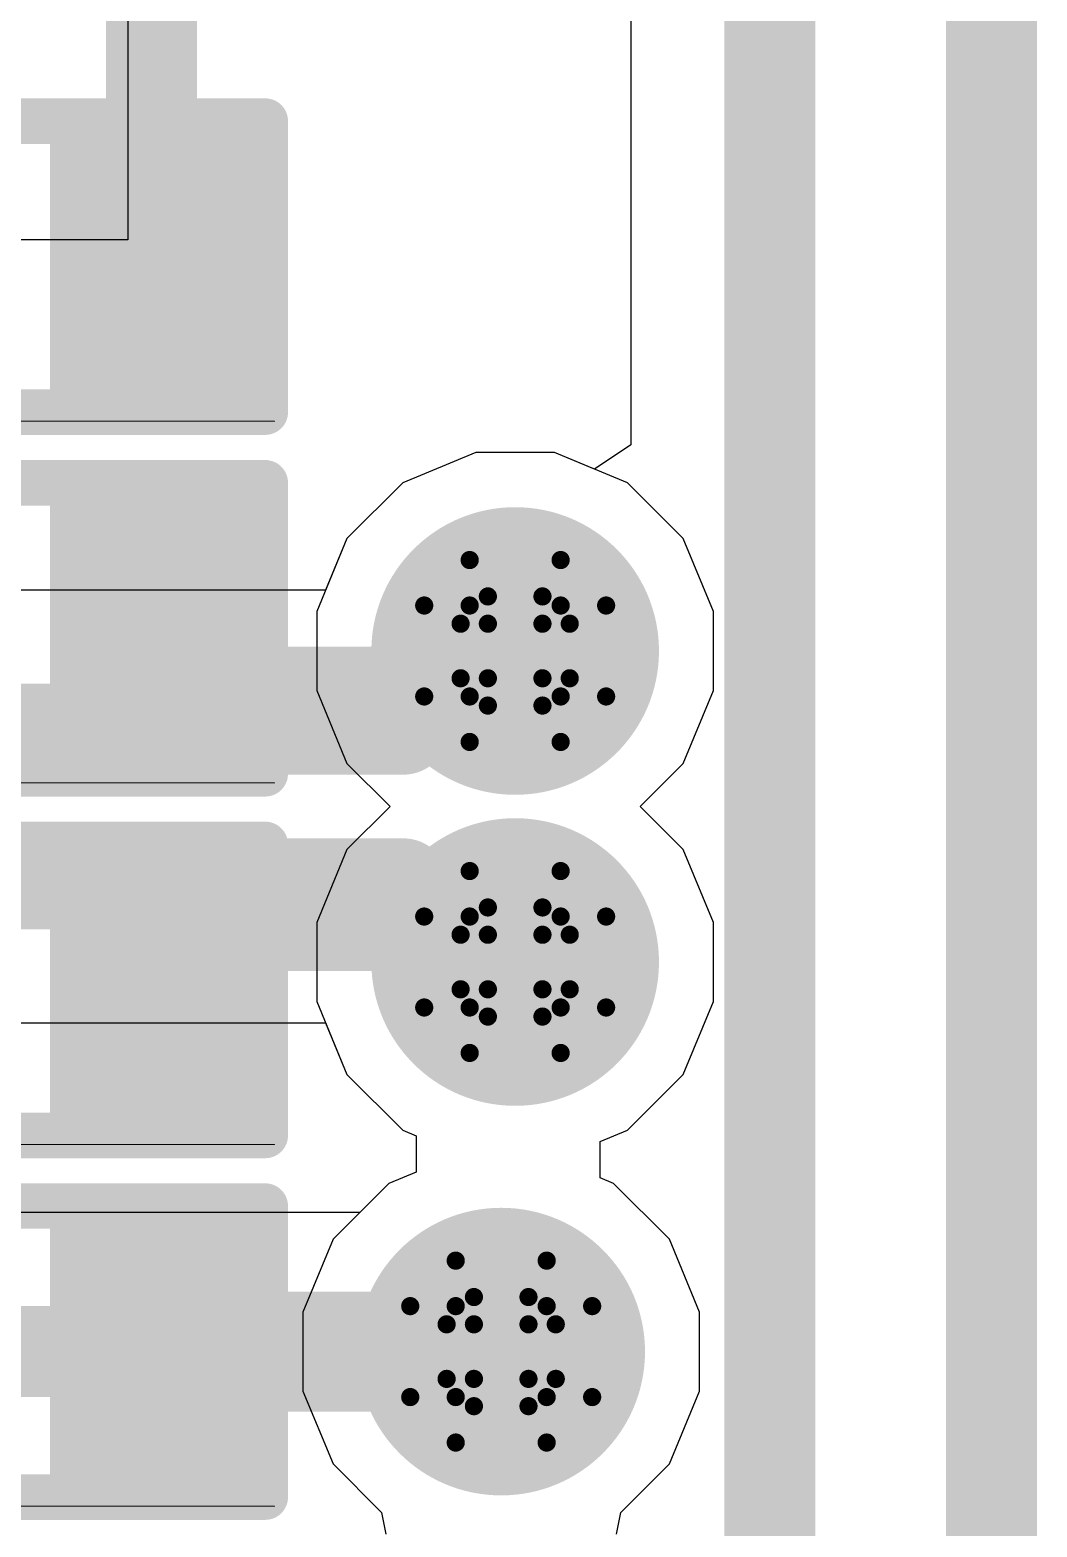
# Model space of a CAD drawing. Header units: inches. Extents: x -4 to 5258, y -4 to 5281.
# Drawn here: x 31.191 to 34.003, y 45.506 to 49.687 of the extents above; entities that cross this region are included whole.
import ezdxf

# ---------------------------------------------------------------- set-up
doc = ezdxf.new("R2010")
doc.units = ezdxf.units.IN
for name, color, linetype in [('Bottom Layer', 5, 'Continuous'), ('Bottom Solder', 6, 'Continuous'), ('Drill Drawing', 1, 'Continuous'), ('Layer 1', 16, 'Continuous'), ('Layer 2', 76, 'Continuous'), ('Top Layer', 1, 'Continuous'), ('Top Overlay', 2, 'Continuous'), ('Top Paste', 8, 'Continuous'), ('Top Solder', 216, 'Continuous'), ('Via Holes', 16, 'Continuous')]:
    doc.layers.add(name, color=color, linetype=linetype)

# ---------------------------------------------------------------- blocks, each defined once
blk = doc.blocks.new('R___0402_127')
at = {"layer": 'Top Layer'}
for points in [[(-0.6985, -0.3175), (-0.6985, 0.3175), (-0.2413, 0.3175), (-0.2413, -0.3175)], [(0.2413, -0.3175), (0.2413, 0.3175), (0.6985, 0.3175), (0.6985, -0.3175)]]:
    blk.add_hatch(color=1, dxfattribs=at).paths.add_polyline_path(points)
at = {"layer": 'Top Paste'}
for points in [[(-0.6985, -0.3175), (-0.6985, 0.3175), (-0.2413, 0.3175), (-0.2413, -0.3175)], [(0.2413, -0.3175), (0.2413, 0.3175), (0.6985, 0.3175), (0.6985, -0.3175)]]:
    blk.add_hatch(color=8, dxfattribs=at).paths.add_polyline_path(points)
at = {"layer": 'Top Solder'}
for points in [[(-0.7535, -0.3725), (-0.7535, 0.3725), (-0.1863, 0.3725), (-0.1863, -0.3725)], [(0.1863, -0.3725), (0.1863, 0.3725), (0.7535, 0.3725), (0.7535, -0.3725)]]:
    blk.add_hatch(color=216, dxfattribs=at).paths.add_polyline_path(points)
at = {"layer": 'Top Overlay'}
for points in [[(-0.7874, -0.4064, 0.127, 0.127, 0), (-0.7874, 0.4064, 0.127, 0.127, 0)], [(-0.7874, 0.4064, 0.127, 0.127, 0), (0.7874, 0.4064, 0.127, 0.127, 0)], [(0.7874, -0.4064, 0.127, 0.127, 0), (0.7874, 0.4064, 0.127, 0.127, 0)], [(-0.7874, -0.4064, 0.127, 0.127, 0), (0.7874, -0.4064, 0.127, 0.127, 0)], [(-0.8128, -0.4318, 0.00323, 0.00323, 0), (0.8128, -0.4318, 0.00323, 0.00323, 0)]]:
    blk.add_lwpolyline(points, format="xyseb", dxfattribs=at)
for points in [[(-0.8191, 0.4064, 0.0635, 0.0635, 1), (-0.7556, 0.4064, 0.0635, 0.0635, 1)], [(-0.8191, 0.4064, 0.0635, 0.0635, 1), (-0.7556, 0.4064, 0.0635, 0.0635, 1)], [(0.7556, 0.4064, 0.0635, 0.0635, 1), (0.8191, 0.4064, 0.0635, 0.0635, 1)], [(0.7556, 0.4064, 0.0635, 0.0635, 1), (0.8191, 0.4064, 0.0635, 0.0635, 1)], [(-0.8191, -0.4064, 0.0635, 0.0635, 1), (-0.7556, -0.4064, 0.0635, 0.0635, 1)], [(-0.8191, -0.4064, 0.0635, 0.0635, 1), (-0.7556, -0.4064, 0.0635, 0.0635, 1)], [(0.7556, -0.4064, 0.0635, 0.0635, 1), (0.8191, -0.4064, 0.0635, 0.0635, 1)], [(0.7556, -0.4064, 0.0635, 0.0635, 1), (0.8191, -0.4064, 0.0635, 0.0635, 1)], [(-0.8136, -0.4318, 0.00161, 0.00161, 1), (-0.812, -0.4318, 0.00161, 0.00161, 1)], [(0.812, -0.4318, 0.00161, 0.00161, 1), (0.8136, -0.4318, 0.00161, 0.00161, 1)]]:
    blk.add_lwpolyline(points, format="xyseb", close=True, dxfattribs=at)
blk = doc.blocks.new('R___0402_129')
at = {"layer": 'Top Layer'}
for points in [[(-0.6985, -0.3175), (-0.6985, 0.3175), (-0.2413, 0.3175), (-0.2413, -0.3175)], [(0.2413, -0.3175), (0.2413, 0.3175), (0.6985, 0.3175), (0.6985, -0.3175)]]:
    blk.add_hatch(color=1, dxfattribs=at).paths.add_polyline_path(points)
at = {"layer": 'Top Paste'}
for points in [[(-0.6985, -0.3175), (-0.6985, 0.3175), (-0.2413, 0.3175), (-0.2413, -0.3175)], [(0.2413, -0.3175), (0.2413, 0.3175), (0.6985, 0.3175), (0.6985, -0.3175)]]:
    blk.add_hatch(color=8, dxfattribs=at).paths.add_polyline_path(points)
at = {"layer": 'Top Solder'}
for points in [[(-0.7535, -0.3725), (-0.7535, 0.3725), (-0.1863, 0.3725), (-0.1863, -0.3725)], [(0.1863, -0.3725), (0.1863, 0.3725), (0.7535, 0.3725), (0.7535, -0.3725)]]:
    blk.add_hatch(color=216, dxfattribs=at).paths.add_polyline_path(points)
at = {"layer": 'Top Overlay'}
for points in [[(-0.7874, -0.4064, 0.127, 0.127, 0), (-0.7874, 0.4064, 0.127, 0.127, 0)], [(-0.7874, 0.4064, 0.127, 0.127, 0), (0.7874, 0.4064, 0.127, 0.127, 0)], [(0.7874, -0.4064, 0.127, 0.127, 0), (0.7874, 0.4064, 0.127, 0.127, 0)], [(-0.7874, -0.4064, 0.127, 0.127, 0), (0.7874, -0.4064, 0.127, 0.127, 0)], [(-0.8128, -0.4318, 0.00323, 0.00323, 0), (0.8128, -0.4318, 0.00323, 0.00323, 0)]]:
    blk.add_lwpolyline(points, format="xyseb", dxfattribs=at)
for points in [[(-0.8191, 0.4064, 0.0635, 0.0635, 1), (-0.7556, 0.4064, 0.0635, 0.0635, 1)], [(-0.8191, 0.4064, 0.0635, 0.0635, 1), (-0.7556, 0.4064, 0.0635, 0.0635, 1)], [(0.7556, 0.4064, 0.0635, 0.0635, 1), (0.8191, 0.4064, 0.0635, 0.0635, 1)], [(0.7556, 0.4064, 0.0635, 0.0635, 1), (0.8191, 0.4064, 0.0635, 0.0635, 1)], [(-0.8191, -0.4064, 0.0635, 0.0635, 1), (-0.7556, -0.4064, 0.0635, 0.0635, 1)], [(-0.8191, -0.4064, 0.0635, 0.0635, 1), (-0.7556, -0.4064, 0.0635, 0.0635, 1)], [(0.7556, -0.4064, 0.0635, 0.0635, 1), (0.8191, -0.4064, 0.0635, 0.0635, 1)], [(0.7556, -0.4064, 0.0635, 0.0635, 1), (0.8191, -0.4064, 0.0635, 0.0635, 1)], [(-0.8136, -0.4318, 0.00161, 0.00161, 1), (-0.812, -0.4318, 0.00161, 0.00161, 1)], [(0.812, -0.4318, 0.00161, 0.00161, 1), (0.8136, -0.4318, 0.00161, 0.00161, 1)]]:
    blk.add_lwpolyline(points, format="xyseb", close=True, dxfattribs=at)
blk = doc.blocks.new('R___0402_130')
at = {"layer": 'Top Layer'}
for points in [[(-0.6985, -0.3175), (-0.6985, 0.3175), (-0.2413, 0.3175), (-0.2413, -0.3175)], [(0.2413, -0.3175), (0.2413, 0.3175), (0.6985, 0.3175), (0.6985, -0.3175)]]:
    blk.add_hatch(color=1, dxfattribs=at).paths.add_polyline_path(points)
at = {"layer": 'Top Paste'}
for points in [[(-0.6985, -0.3175), (-0.6985, 0.3175), (-0.2413, 0.3175), (-0.2413, -0.3175)], [(0.2413, -0.3175), (0.2413, 0.3175), (0.6985, 0.3175), (0.6985, -0.3175)]]:
    blk.add_hatch(color=8, dxfattribs=at).paths.add_polyline_path(points)
at = {"layer": 'Top Solder'}
for points in [[(-0.7535, -0.3725), (-0.7535, 0.3725), (-0.1863, 0.3725), (-0.1863, -0.3725)], [(0.1863, -0.3725), (0.1863, 0.3725), (0.7535, 0.3725), (0.7535, -0.3725)]]:
    blk.add_hatch(color=216, dxfattribs=at).paths.add_polyline_path(points)
at = {"layer": 'Top Overlay'}
for points in [[(-0.7874, -0.4064, 0.127, 0.127, 0), (-0.7874, 0.4064, 0.127, 0.127, 0)], [(-0.7874, 0.4064, 0.127, 0.127, 0), (0.7874, 0.4064, 0.127, 0.127, 0)], [(0.7874, -0.4064, 0.127, 0.127, 0), (0.7874, 0.4064, 0.127, 0.127, 0)], [(-0.7874, -0.4064, 0.127, 0.127, 0), (0.7874, -0.4064, 0.127, 0.127, 0)], [(-0.8128, -0.4318, 0.00323, 0.00323, 0), (0.8128, -0.4318, 0.00323, 0.00323, 0)]]:
    blk.add_lwpolyline(points, format="xyseb", dxfattribs=at)
for points in [[(-0.8191, 0.4064, 0.0635, 0.0635, 1), (-0.7556, 0.4064, 0.0635, 0.0635, 1)], [(-0.8191, 0.4064, 0.0635, 0.0635, 1), (-0.7556, 0.4064, 0.0635, 0.0635, 1)], [(0.7556, 0.4064, 0.0635, 0.0635, 1), (0.8191, 0.4064, 0.0635, 0.0635, 1)], [(0.7556, 0.4064, 0.0635, 0.0635, 1), (0.8191, 0.4064, 0.0635, 0.0635, 1)], [(-0.8191, -0.4064, 0.0635, 0.0635, 1), (-0.7556, -0.4064, 0.0635, 0.0635, 1)], [(-0.8191, -0.4064, 0.0635, 0.0635, 1), (-0.7556, -0.4064, 0.0635, 0.0635, 1)], [(0.7556, -0.4064, 0.0635, 0.0635, 1), (0.8191, -0.4064, 0.0635, 0.0635, 1)], [(0.7556, -0.4064, 0.0635, 0.0635, 1), (0.8191, -0.4064, 0.0635, 0.0635, 1)], [(-0.8136, -0.4318, 0.00161, 0.00161, 1), (-0.812, -0.4318, 0.00161, 0.00161, 1)], [(0.812, -0.4318, 0.00161, 0.00161, 1), (0.8136, -0.4318, 0.00161, 0.00161, 1)]]:
    blk.add_lwpolyline(points, format="xyseb", close=True, dxfattribs=at)
blk = doc.blocks.new('R___0402_133')
at = {"layer": 'Top Layer'}
for points in [[(-0.6985, -0.3175), (-0.6985, 0.3175), (-0.2413, 0.3175), (-0.2413, -0.3175)], [(0.2413, -0.3175), (0.2413, 0.3175), (0.6985, 0.3175), (0.6985, -0.3175)]]:
    blk.add_hatch(color=1, dxfattribs=at).paths.add_polyline_path(points)
at = {"layer": 'Top Paste'}
for points in [[(-0.6985, -0.3175), (-0.6985, 0.3175), (-0.2413, 0.3175), (-0.2413, -0.3175)], [(0.2413, -0.3175), (0.2413, 0.3175), (0.6985, 0.3175), (0.6985, -0.3175)]]:
    blk.add_hatch(color=8, dxfattribs=at).paths.add_polyline_path(points)
at = {"layer": 'Top Solder'}
for points in [[(-0.7535, -0.3725), (-0.7535, 0.3725), (-0.1863, 0.3725), (-0.1863, -0.3725)], [(0.1863, -0.3725), (0.1863, 0.3725), (0.7535, 0.3725), (0.7535, -0.3725)]]:
    blk.add_hatch(color=216, dxfattribs=at).paths.add_polyline_path(points)
at = {"layer": 'Top Overlay'}
for points in [[(-0.7874, -0.4064, 0.127, 0.127, 0), (-0.7874, 0.4064, 0.127, 0.127, 0)], [(-0.7874, 0.4064, 0.127, 0.127, 0), (0.7874, 0.4064, 0.127, 0.127, 0)], [(0.7874, -0.4064, 0.127, 0.127, 0), (0.7874, 0.4064, 0.127, 0.127, 0)], [(-0.7874, -0.4064, 0.127, 0.127, 0), (0.7874, -0.4064, 0.127, 0.127, 0)], [(-0.8128, -0.4318, 0.00323, 0.00323, 0), (0.8128, -0.4318, 0.00323, 0.00323, 0)]]:
    blk.add_lwpolyline(points, format="xyseb", dxfattribs=at)
for points in [[(-0.8191, 0.4064, 0.0635, 0.0635, 1), (-0.7556, 0.4064, 0.0635, 0.0635, 1)], [(-0.8191, 0.4064, 0.0635, 0.0635, 1), (-0.7556, 0.4064, 0.0635, 0.0635, 1)], [(0.7556, 0.4064, 0.0635, 0.0635, 1), (0.8191, 0.4064, 0.0635, 0.0635, 1)], [(0.7556, 0.4064, 0.0635, 0.0635, 1), (0.8191, 0.4064, 0.0635, 0.0635, 1)], [(-0.8191, -0.4064, 0.0635, 0.0635, 1), (-0.7556, -0.4064, 0.0635, 0.0635, 1)], [(-0.8191, -0.4064, 0.0635, 0.0635, 1), (-0.7556, -0.4064, 0.0635, 0.0635, 1)], [(0.7556, -0.4064, 0.0635, 0.0635, 1), (0.8191, -0.4064, 0.0635, 0.0635, 1)], [(0.7556, -0.4064, 0.0635, 0.0635, 1), (0.8191, -0.4064, 0.0635, 0.0635, 1)], [(-0.8136, -0.4318, 0.00161, 0.00161, 1), (-0.812, -0.4318, 0.00161, 0.00161, 1)], [(0.812, -0.4318, 0.00161, 0.00161, 1), (0.8136, -0.4318, 0.00161, 0.00161, 1)]]:
    blk.add_lwpolyline(points, format="xyseb", close=True, dxfattribs=at)

msp = doc.modelspace()

# ---------------------------------------------------------------- hatches: boundary and pattern name
at = {"layer": 'Bottom Layer'}
h = msp.add_hatch(color=5, dxfattribs=at)
edge = h.paths.add_edge_path()
edge.add_arc((32.5458, 47.9521), 0.3, 0, 360)
h = msp.add_hatch(color=5, dxfattribs=at)
edge = h.paths.add_edge_path()
edge.add_arc((32.5458, 47.0835), 0.3, 0, 360)
h = msp.add_hatch(color=5, dxfattribs=at)
edge = h.paths.add_edge_path()
edge.add_arc((32.5068, 45.9955), 0.3, 0, 360)
at = {"layer": 'Bottom Solder'}
h = msp.add_hatch(color=6, dxfattribs=at)
edge = h.paths.add_edge_path()
edge.add_arc((32.5458, 47.9521), 0.4016, 0, 360)
h = msp.add_hatch(color=6, dxfattribs=at)
edge = h.paths.add_edge_path()
edge.add_arc((32.5458, 47.0835), 0.4016, 0, 360)
h = msp.add_hatch(color=6, dxfattribs=at)
edge = h.paths.add_edge_path()
edge.add_arc((32.5068, 45.9955), 0.4016, 0, 360)
at = {"layer": 'Layer 1'}
h = msp.add_hatch(color=16, dxfattribs=at)
edge = h.paths.add_edge_path()
edge.add_arc((32.5458, 47.9521), 0.3, 0, 360)
h = msp.add_hatch(color=16, dxfattribs=at)
edge = h.paths.add_edge_path()
edge.add_arc((32.5458, 47.0835), 0.3, 0, 360)
h = msp.add_hatch(color=16, dxfattribs=at)
edge = h.paths.add_edge_path()
edge.add_arc((32.5068, 45.9955), 0.3, 0, 360)
at = {"layer": 'Layer 2'}
h = msp.add_hatch(color=76, dxfattribs=at)
edge = h.paths.add_edge_path()
edge.add_arc((32.5458, 47.9521), 0.3, 0, 360)
h = msp.add_hatch(color=76, dxfattribs=at)
edge = h.paths.add_edge_path()
edge.add_arc((32.5458, 47.0835), 0.3, 0, 360)
h = msp.add_hatch(color=76, dxfattribs=at)
edge = h.paths.add_edge_path()
edge.add_arc((32.5068, 45.9955), 0.3, 0, 360)
at = {"layer": 'Top Layer'}
h = msp.add_hatch(color=1, dxfattribs=at)
edge = h.paths.add_edge_path()
edge.add_arc((32.5458, 47.9521), 0.3, 0, 360)
h = msp.add_hatch(color=1, dxfattribs=at)
edge = h.paths.add_edge_path()
edge.add_arc((32.5458, 47.0835), 0.3, 0, 360)
h = msp.add_hatch(color=1, dxfattribs=at)
edge = h.paths.add_edge_path()
edge.add_arc((32.5068, 45.9955), 0.3, 0, 360)
at = {"layer": 'Top Solder'}
h = msp.add_hatch(color=216, dxfattribs=at)
edge = h.paths.add_edge_path()
edge.add_arc((32.5458, 47.9521), 0.4016, 0, 360)
h = msp.add_hatch(color=216, dxfattribs=at)
edge = h.paths.add_edge_path()
edge.add_arc((32.5458, 47.0835), 0.4016, 0, 360)
h = msp.add_hatch(color=216, dxfattribs=at)
edge = h.paths.add_edge_path()
edge.add_arc((32.5068, 45.9955), 0.4016, 0, 360)
at = {"layer": 'Via Holes'}
h = msp.add_hatch(color=7, dxfattribs=at)
edge = h.paths.add_edge_path()
edge.add_arc((32.5458, 47.9521), 0.15, 0, 360)
h = msp.add_hatch(color=7, dxfattribs=at)
edge = h.paths.add_edge_path()
edge.add_arc((32.5458, 47.0835), 0.15, 0, 360)
h = msp.add_hatch(color=7, dxfattribs=at)
edge = h.paths.add_edge_path()
edge.add_arc((32.5068, 45.9955), 0.15, 0, 360)

# ---------------------------------------------------------------- linework, layer by layer
at = {"layer": 'Bottom Layer'}
for p, q in [((32.8685, 50.2852), (32.8685, 48.528)), ((32.4356, 48.5061), (32.232, 48.4217)), ((32.656, 48.5061), (32.4356, 48.5061)), ((32.7669, 48.4601), (32.656, 48.5061)), ((32.8685, 48.528), (32.7669, 48.4601)), ((32.232, 48.4217), (32.0761, 48.2659)), ((32.0761, 48.2659), (32.0166, 48.1221)), ((32.0166, 48.1221), (28.5567, 48.1221)), ((28.8965, 46.9134), (32.0166, 46.9134)), ((32.0166, 46.9134), (32.0761, 46.7697)), ((32.0761, 46.7697), (32.232, 46.6138)), ((32.232, 46.6138), (32.2693, 46.5984)), ((32.2693, 46.5984), (32.2693, 46.4968)), ((32.2693, 46.4968), (32.193, 46.4652)), ((32.193, 46.4652), (32.1118, 46.384)), ((32.1118, 46.384), (29.6496, 46.384))]:
    msp.add_line(p, q, dxfattribs=at)
for points in [[(33.8762, 26.7099, 0.254, 0.254, 0), (33.8762, 50.7668, 0.254, 0.254, 0)], [(33.257, 38.9222, 0.254, 0.254, 0), (33.257, 50.4461, 0.254, 0.254, 0)], [(32.2338, 47.7337, 0.254, 0.254, 0), (32.4521, 47.9521, 0.254, 0.254, 0)], [(32.4521, 47.9521, 0.254, 0.254, 0), (32.5458, 47.9521, 0.254, 0.254, 0)], [(28.5567, 47.7337, 0.254, 0.254, 0), (32.2338, 47.7337, 0.254, 0.254, 0)], [(28.7356, 47.3019, 0.254, 0.254, 0), (32.2338, 47.3019, 0.254, 0.254, 0)], [(32.2338, 47.3019, 0.254, 0.254, 0), (32.4521, 47.0835, 0.254, 0.254, 0)], [(32.4521, 47.0835, 0.254, 0.254, 0), (32.5458, 47.0835, 0.254, 0.254, 0)], [(29.6496, 45.9955, 0.254, 0.254, 0), (32.5068, 45.9955, 0.254, 0.254, 0)]]:
    msp.add_lwpolyline(points, format="xyseb", dxfattribs=at)
for points in [[(32.3886, 47.9521, 0.127, 0.127, 1), (32.5156, 47.9521, 0.127, 0.127, 1)], [(32.3886, 47.9521, 0.127, 0.127, 1), (32.5156, 47.9521, 0.127, 0.127, 1)], [(32.4823, 47.9521, 0.127, 0.127, 1), (32.6093, 47.9521, 0.127, 0.127, 1)], [(32.1703, 47.7337, 0.127, 0.127, 1), (32.2973, 47.7337, 0.127, 0.127, 1)], [(32.1703, 47.7337, 0.127, 0.127, 1), (32.2973, 47.7337, 0.127, 0.127, 1)], [(32.1703, 47.3019, 0.127, 0.127, 1), (32.2973, 47.3019, 0.127, 0.127, 1)], [(32.1703, 47.3019, 0.127, 0.127, 1), (32.2973, 47.3019, 0.127, 0.127, 1)], [(32.3886, 47.0835, 0.127, 0.127, 1), (32.5156, 47.0835, 0.127, 0.127, 1)], [(32.3886, 47.0835, 0.127, 0.127, 1), (32.5156, 47.0835, 0.127, 0.127, 1)], [(32.4823, 47.0835, 0.127, 0.127, 1), (32.6093, 47.0835, 0.127, 0.127, 1)], [(32.4433, 45.9955, 0.127, 0.127, 1), (32.5703, 45.9955, 0.127, 0.127, 1)]]:
    msp.add_lwpolyline(points, format="xyseb", close=True, dxfattribs=at)
at = {"layer": 'Drill Drawing'}
for points in [[(32.4188, 48.0791, 0.0508, 0.0508, 0), (32.4188, 48.2061, 0.0508, 0.0508, 0)], [(32.4188, 48.2061, 0.0508, 0.0508, 0), (32.6728, 48.2061, 0.0508, 0.0508, 0)], [(32.6728, 48.0791, 0.0508, 0.0508, 0), (32.6728, 48.2061, 0.0508, 0.0508, 0)], [(32.4696, 48.0283, 0.0508, 0.0508, 0), (32.4696, 48.1045, 0.0508, 0.0508, 0)], [(32.4696, 48.1045, 0.0508, 0.0508, 0), (32.622, 48.1045, 0.0508, 0.0508, 0)], [(32.622, 48.0283, 0.0508, 0.0508, 0), (32.622, 48.1045, 0.0508, 0.0508, 0)], [(32.2918, 47.8251, 0.0508, 0.0508, 0), (32.2918, 48.0791, 0.0508, 0.0508, 0)], [(32.2918, 48.0791, 0.0508, 0.0508, 0), (32.4188, 48.0791, 0.0508, 0.0508, 0)], [(32.6728, 48.0791, 0.0508, 0.0508, 0), (32.7998, 48.0791, 0.0508, 0.0508, 0)], [(32.7998, 47.8251, 0.0508, 0.0508, 0), (32.7998, 48.0791, 0.0508, 0.0508, 0)], [(32.3934, 47.8759, 0.0508, 0.0508, 0), (32.3934, 48.0283, 0.0508, 0.0508, 0)], [(32.3934, 48.0283, 0.0508, 0.0508, 0), (32.4696, 48.0283, 0.0508, 0.0508, 0)], [(32.622, 48.0283, 0.0508, 0.0508, 0), (32.6982, 48.0283, 0.0508, 0.0508, 0)], [(32.6982, 47.8759, 0.0508, 0.0508, 0), (32.6982, 48.0283, 0.0508, 0.0508, 0)], [(32.3934, 47.8759, 0.0508, 0.0508, 0), (32.4696, 47.8759, 0.0508, 0.0508, 0)], [(32.4696, 47.7997, 0.0508, 0.0508, 0), (32.4696, 47.8759, 0.0508, 0.0508, 0)], [(32.622, 47.8759, 0.0508, 0.0508, 0), (32.6982, 47.8759, 0.0508, 0.0508, 0)], [(32.622, 47.7997, 0.0508, 0.0508, 0), (32.622, 47.8759, 0.0508, 0.0508, 0)], [(32.2918, 47.8251, 0.0508, 0.0508, 0), (32.4188, 47.8251, 0.0508, 0.0508, 0)], [(32.4188, 47.6981, 0.0508, 0.0508, 0), (32.4188, 47.8251, 0.0508, 0.0508, 0)], [(32.6728, 47.8251, 0.0508, 0.0508, 0), (32.7998, 47.8251, 0.0508, 0.0508, 0)], [(32.6728, 47.6981, 0.0508, 0.0508, 0), (32.6728, 47.8251, 0.0508, 0.0508, 0)], [(32.4696, 47.7997, 0.0508, 0.0508, 0), (32.622, 47.7997, 0.0508, 0.0508, 0)], [(32.4188, 47.6981, 0.0508, 0.0508, 0), (32.6728, 47.6981, 0.0508, 0.0508, 0)], [(32.4188, 47.2105, 0.0508, 0.0508, 0), (32.4188, 47.3375, 0.0508, 0.0508, 0)], [(32.4188, 47.3375, 0.0508, 0.0508, 0), (32.6728, 47.3375, 0.0508, 0.0508, 0)], [(32.6728, 47.2105, 0.0508, 0.0508, 0), (32.6728, 47.3375, 0.0508, 0.0508, 0)], [(32.4696, 47.1597, 0.0508, 0.0508, 0), (32.4696, 47.2359, 0.0508, 0.0508, 0)], [(32.4696, 47.2359, 0.0508, 0.0508, 0), (32.622, 47.2359, 0.0508, 0.0508, 0)], [(32.622, 47.1597, 0.0508, 0.0508, 0), (32.622, 47.2359, 0.0508, 0.0508, 0)], [(32.2918, 46.9565, 0.0508, 0.0508, 0), (32.2918, 47.2105, 0.0508, 0.0508, 0)], [(32.2918, 47.2105, 0.0508, 0.0508, 0), (32.4188, 47.2105, 0.0508, 0.0508, 0)], [(32.6728, 47.2105, 0.0508, 0.0508, 0), (32.7998, 47.2105, 0.0508, 0.0508, 0)], [(32.7998, 46.9565, 0.0508, 0.0508, 0), (32.7998, 47.2105, 0.0508, 0.0508, 0)], [(32.3934, 47.0073, 0.0508, 0.0508, 0), (32.3934, 47.1597, 0.0508, 0.0508, 0)], [(32.3934, 47.1597, 0.0508, 0.0508, 0), (32.4696, 47.1597, 0.0508, 0.0508, 0)], [(32.622, 47.1597, 0.0508, 0.0508, 0), (32.6982, 47.1597, 0.0508, 0.0508, 0)], [(32.6982, 47.0073, 0.0508, 0.0508, 0), (32.6982, 47.1597, 0.0508, 0.0508, 0)], [(32.3934, 47.0073, 0.0508, 0.0508, 0), (32.4696, 47.0073, 0.0508, 0.0508, 0)], [(32.4696, 46.9311, 0.0508, 0.0508, 0), (32.4696, 47.0073, 0.0508, 0.0508, 0)], [(32.622, 47.0073, 0.0508, 0.0508, 0), (32.6982, 47.0073, 0.0508, 0.0508, 0)], [(32.622, 46.9311, 0.0508, 0.0508, 0), (32.622, 47.0073, 0.0508, 0.0508, 0)], [(32.2918, 46.9565, 0.0508, 0.0508, 0), (32.4188, 46.9565, 0.0508, 0.0508, 0)], [(32.4188, 46.8295, 0.0508, 0.0508, 0), (32.4188, 46.9565, 0.0508, 0.0508, 0)], [(32.4696, 46.9311, 0.0508, 0.0508, 0), (32.622, 46.9311, 0.0508, 0.0508, 0)], [(32.6728, 46.9565, 0.0508, 0.0508, 0), (32.7998, 46.9565, 0.0508, 0.0508, 0)], [(32.6728, 46.8295, 0.0508, 0.0508, 0), (32.6728, 46.9565, 0.0508, 0.0508, 0)], [(32.4188, 46.8295, 0.0508, 0.0508, 0), (32.6728, 46.8295, 0.0508, 0.0508, 0)], [(32.3798, 46.1225, 0.0508, 0.0508, 0), (32.3798, 46.2495, 0.0508, 0.0508, 0)], [(32.3798, 46.2495, 0.0508, 0.0508, 0), (32.6338, 46.2495, 0.0508, 0.0508, 0)], [(32.6338, 46.1225, 0.0508, 0.0508, 0), (32.6338, 46.2495, 0.0508, 0.0508, 0)], [(32.4306, 46.0717, 0.0508, 0.0508, 0), (32.4306, 46.1479, 0.0508, 0.0508, 0)], [(32.4306, 46.1479, 0.0508, 0.0508, 0), (32.583, 46.1479, 0.0508, 0.0508, 0)], [(32.583, 46.0717, 0.0508, 0.0508, 0), (32.583, 46.1479, 0.0508, 0.0508, 0)], [(32.2528, 45.8685, 0.0508, 0.0508, 0), (32.2528, 46.1225, 0.0508, 0.0508, 0)], [(32.2528, 46.1225, 0.0508, 0.0508, 0), (32.3798, 46.1225, 0.0508, 0.0508, 0)], [(32.6338, 46.1225, 0.0508, 0.0508, 0), (32.7608, 46.1225, 0.0508, 0.0508, 0)], [(32.7608, 45.8685, 0.0508, 0.0508, 0), (32.7608, 46.1225, 0.0508, 0.0508, 0)], [(32.3544, 45.9193, 0.0508, 0.0508, 0), (32.3544, 46.0717, 0.0508, 0.0508, 0)], [(32.3544, 46.0717, 0.0508, 0.0508, 0), (32.4306, 46.0717, 0.0508, 0.0508, 0)], [(32.583, 46.0717, 0.0508, 0.0508, 0), (32.6592, 46.0717, 0.0508, 0.0508, 0)], [(32.6592, 45.9193, 0.0508, 0.0508, 0), (32.6592, 46.0717, 0.0508, 0.0508, 0)], [(32.3544, 45.9193, 0.0508, 0.0508, 0), (32.4306, 45.9193, 0.0508, 0.0508, 0)], [(32.4306, 45.8431, 0.0508, 0.0508, 0), (32.4306, 45.9193, 0.0508, 0.0508, 0)], [(32.583, 45.9193, 0.0508, 0.0508, 0), (32.6592, 45.9193, 0.0508, 0.0508, 0)], [(32.583, 45.8431, 0.0508, 0.0508, 0), (32.583, 45.9193, 0.0508, 0.0508, 0)], [(32.2528, 45.8685, 0.0508, 0.0508, 0), (32.3798, 45.8685, 0.0508, 0.0508, 0)], [(32.3798, 45.7415, 0.0508, 0.0508, 0), (32.3798, 45.8685, 0.0508, 0.0508, 0)], [(32.4306, 45.8431, 0.0508, 0.0508, 0), (32.583, 45.8431, 0.0508, 0.0508, 0)], [(32.6338, 45.8685, 0.0508, 0.0508, 0), (32.7608, 45.8685, 0.0508, 0.0508, 0)], [(32.6338, 45.7415, 0.0508, 0.0508, 0), (32.6338, 45.8685, 0.0508, 0.0508, 0)], [(32.3798, 45.7415, 0.0508, 0.0508, 0), (32.6338, 45.7415, 0.0508, 0.0508, 0)]]:
    msp.add_lwpolyline(points, format="xyseb", dxfattribs=at)
for points in [[(32.4061, 48.2061, 0.0254, 0.0254, 1), (32.4315, 48.2061, 0.0254, 0.0254, 1)], [(32.4061, 48.2061, 0.0254, 0.0254, 1), (32.4315, 48.2061, 0.0254, 0.0254, 1)], [(32.6601, 48.2061, 0.0254, 0.0254, 1), (32.6855, 48.2061, 0.0254, 0.0254, 1)], [(32.6601, 48.2061, 0.0254, 0.0254, 1), (32.6855, 48.2061, 0.0254, 0.0254, 1)], [(32.4569, 48.1045, 0.0254, 0.0254, 1), (32.4823, 48.1045, 0.0254, 0.0254, 1)], [(32.4569, 48.1045, 0.0254, 0.0254, 1), (32.4823, 48.1045, 0.0254, 0.0254, 1)], [(32.6093, 48.1045, 0.0254, 0.0254, 1), (32.6347, 48.1045, 0.0254, 0.0254, 1)], [(32.6093, 48.1045, 0.0254, 0.0254, 1), (32.6347, 48.1045, 0.0254, 0.0254, 1)], [(32.2791, 48.0791, 0.0254, 0.0254, 1), (32.3045, 48.0791, 0.0254, 0.0254, 1)], [(32.2791, 48.0791, 0.0254, 0.0254, 1), (32.3045, 48.0791, 0.0254, 0.0254, 1)], [(32.4061, 48.0791, 0.0254, 0.0254, 1), (32.4315, 48.0791, 0.0254, 0.0254, 1)], [(32.4061, 48.0791, 0.0254, 0.0254, 1), (32.4315, 48.0791, 0.0254, 0.0254, 1)], [(32.6601, 48.0791, 0.0254, 0.0254, 1), (32.6855, 48.0791, 0.0254, 0.0254, 1)], [(32.6601, 48.0791, 0.0254, 0.0254, 1), (32.6855, 48.0791, 0.0254, 0.0254, 1)], [(32.7871, 48.0791, 0.0254, 0.0254, 1), (32.8125, 48.0791, 0.0254, 0.0254, 1)], [(32.7871, 48.0791, 0.0254, 0.0254, 1), (32.8125, 48.0791, 0.0254, 0.0254, 1)], [(32.3807, 48.0283, 0.0254, 0.0254, 1), (32.4061, 48.0283, 0.0254, 0.0254, 1)], [(32.3807, 48.0283, 0.0254, 0.0254, 1), (32.4061, 48.0283, 0.0254, 0.0254, 1)], [(32.4569, 48.0283, 0.0254, 0.0254, 1), (32.4823, 48.0283, 0.0254, 0.0254, 1)], [(32.4569, 48.0283, 0.0254, 0.0254, 1), (32.4823, 48.0283, 0.0254, 0.0254, 1)], [(32.6093, 48.0283, 0.0254, 0.0254, 1), (32.6347, 48.0283, 0.0254, 0.0254, 1)], [(32.6093, 48.0283, 0.0254, 0.0254, 1), (32.6347, 48.0283, 0.0254, 0.0254, 1)], [(32.6855, 48.0283, 0.0254, 0.0254, 1), (32.7109, 48.0283, 0.0254, 0.0254, 1)], [(32.6855, 48.0283, 0.0254, 0.0254, 1), (32.7109, 48.0283, 0.0254, 0.0254, 1)], [(32.3807, 47.8759, 0.0254, 0.0254, 1), (32.4061, 47.8759, 0.0254, 0.0254, 1)], [(32.3807, 47.8759, 0.0254, 0.0254, 1), (32.4061, 47.8759, 0.0254, 0.0254, 1)], [(32.4569, 47.8759, 0.0254, 0.0254, 1), (32.4823, 47.8759, 0.0254, 0.0254, 1)], [(32.4569, 47.8759, 0.0254, 0.0254, 1), (32.4823, 47.8759, 0.0254, 0.0254, 1)], [(32.6093, 47.8759, 0.0254, 0.0254, 1), (32.6347, 47.8759, 0.0254, 0.0254, 1)], [(32.6093, 47.8759, 0.0254, 0.0254, 1), (32.6347, 47.8759, 0.0254, 0.0254, 1)], [(32.6855, 47.8759, 0.0254, 0.0254, 1), (32.7109, 47.8759, 0.0254, 0.0254, 1)], [(32.6855, 47.8759, 0.0254, 0.0254, 1), (32.7109, 47.8759, 0.0254, 0.0254, 1)], [(32.2791, 47.8251, 0.0254, 0.0254, 1), (32.3045, 47.8251, 0.0254, 0.0254, 1)], [(32.2791, 47.8251, 0.0254, 0.0254, 1), (32.3045, 47.8251, 0.0254, 0.0254, 1)], [(32.4061, 47.8251, 0.0254, 0.0254, 1), (32.4315, 47.8251, 0.0254, 0.0254, 1)], [(32.4061, 47.8251, 0.0254, 0.0254, 1), (32.4315, 47.8251, 0.0254, 0.0254, 1)], [(32.6601, 47.8251, 0.0254, 0.0254, 1), (32.6855, 47.8251, 0.0254, 0.0254, 1)], [(32.6601, 47.8251, 0.0254, 0.0254, 1), (32.6855, 47.8251, 0.0254, 0.0254, 1)], [(32.7871, 47.8251, 0.0254, 0.0254, 1), (32.8125, 47.8251, 0.0254, 0.0254, 1)], [(32.7871, 47.8251, 0.0254, 0.0254, 1), (32.8125, 47.8251, 0.0254, 0.0254, 1)], [(32.4569, 47.7997, 0.0254, 0.0254, 1), (32.4823, 47.7997, 0.0254, 0.0254, 1)], [(32.4569, 47.7997, 0.0254, 0.0254, 1), (32.4823, 47.7997, 0.0254, 0.0254, 1)], [(32.6093, 47.7997, 0.0254, 0.0254, 1), (32.6347, 47.7997, 0.0254, 0.0254, 1)], [(32.6093, 47.7997, 0.0254, 0.0254, 1), (32.6347, 47.7997, 0.0254, 0.0254, 1)], [(32.4061, 47.6981, 0.0254, 0.0254, 1), (32.4315, 47.6981, 0.0254, 0.0254, 1)], [(32.4061, 47.6981, 0.0254, 0.0254, 1), (32.4315, 47.6981, 0.0254, 0.0254, 1)], [(32.6601, 47.6981, 0.0254, 0.0254, 1), (32.6855, 47.6981, 0.0254, 0.0254, 1)], [(32.6601, 47.6981, 0.0254, 0.0254, 1), (32.6855, 47.6981, 0.0254, 0.0254, 1)], [(32.4061, 47.3375, 0.0254, 0.0254, 1), (32.4315, 47.3375, 0.0254, 0.0254, 1)], [(32.4061, 47.3375, 0.0254, 0.0254, 1), (32.4315, 47.3375, 0.0254, 0.0254, 1)], [(32.6601, 47.3375, 0.0254, 0.0254, 1), (32.6855, 47.3375, 0.0254, 0.0254, 1)], [(32.6601, 47.3375, 0.0254, 0.0254, 1), (32.6855, 47.3375, 0.0254, 0.0254, 1)], [(32.4569, 47.2359, 0.0254, 0.0254, 1), (32.4823, 47.2359, 0.0254, 0.0254, 1)], [(32.4569, 47.2359, 0.0254, 0.0254, 1), (32.4823, 47.2359, 0.0254, 0.0254, 1)], [(32.6093, 47.2359, 0.0254, 0.0254, 1), (32.6347, 47.2359, 0.0254, 0.0254, 1)], [(32.6093, 47.2359, 0.0254, 0.0254, 1), (32.6347, 47.2359, 0.0254, 0.0254, 1)], [(32.2791, 47.2105, 0.0254, 0.0254, 1), (32.3045, 47.2105, 0.0254, 0.0254, 1)], [(32.2791, 47.2105, 0.0254, 0.0254, 1), (32.3045, 47.2105, 0.0254, 0.0254, 1)], [(32.4061, 47.2105, 0.0254, 0.0254, 1), (32.4315, 47.2105, 0.0254, 0.0254, 1)], [(32.4061, 47.2105, 0.0254, 0.0254, 1), (32.4315, 47.2105, 0.0254, 0.0254, 1)], [(32.6601, 47.2105, 0.0254, 0.0254, 1), (32.6855, 47.2105, 0.0254, 0.0254, 1)], [(32.6601, 47.2105, 0.0254, 0.0254, 1), (32.6855, 47.2105, 0.0254, 0.0254, 1)], [(32.7871, 47.2105, 0.0254, 0.0254, 1), (32.8125, 47.2105, 0.0254, 0.0254, 1)], [(32.7871, 47.2105, 0.0254, 0.0254, 1), (32.8125, 47.2105, 0.0254, 0.0254, 1)], [(32.3807, 47.1597, 0.0254, 0.0254, 1), (32.4061, 47.1597, 0.0254, 0.0254, 1)], [(32.3807, 47.1597, 0.0254, 0.0254, 1), (32.4061, 47.1597, 0.0254, 0.0254, 1)], [(32.4569, 47.1597, 0.0254, 0.0254, 1), (32.4823, 47.1597, 0.0254, 0.0254, 1)], [(32.4569, 47.1597, 0.0254, 0.0254, 1), (32.4823, 47.1597, 0.0254, 0.0254, 1)], [(32.6093, 47.1597, 0.0254, 0.0254, 1), (32.6347, 47.1597, 0.0254, 0.0254, 1)], [(32.6093, 47.1597, 0.0254, 0.0254, 1), (32.6347, 47.1597, 0.0254, 0.0254, 1)], [(32.6855, 47.1597, 0.0254, 0.0254, 1), (32.7109, 47.1597, 0.0254, 0.0254, 1)], [(32.6855, 47.1597, 0.0254, 0.0254, 1), (32.7109, 47.1597, 0.0254, 0.0254, 1)], [(32.3807, 47.0073, 0.0254, 0.0254, 1), (32.4061, 47.0073, 0.0254, 0.0254, 1)], [(32.3807, 47.0073, 0.0254, 0.0254, 1), (32.4061, 47.0073, 0.0254, 0.0254, 1)], [(32.4569, 47.0073, 0.0254, 0.0254, 1), (32.4823, 47.0073, 0.0254, 0.0254, 1)], [(32.4569, 47.0073, 0.0254, 0.0254, 1), (32.4823, 47.0073, 0.0254, 0.0254, 1)], [(32.6093, 47.0073, 0.0254, 0.0254, 1), (32.6347, 47.0073, 0.0254, 0.0254, 1)], [(32.6093, 47.0073, 0.0254, 0.0254, 1), (32.6347, 47.0073, 0.0254, 0.0254, 1)], [(32.6855, 47.0073, 0.0254, 0.0254, 1), (32.7109, 47.0073, 0.0254, 0.0254, 1)], [(32.6855, 47.0073, 0.0254, 0.0254, 1), (32.7109, 47.0073, 0.0254, 0.0254, 1)], [(32.2791, 46.9565, 0.0254, 0.0254, 1), (32.3045, 46.9565, 0.0254, 0.0254, 1)], [(32.2791, 46.9565, 0.0254, 0.0254, 1), (32.3045, 46.9565, 0.0254, 0.0254, 1)], [(32.4061, 46.9565, 0.0254, 0.0254, 1), (32.4315, 46.9565, 0.0254, 0.0254, 1)], [(32.4061, 46.9565, 0.0254, 0.0254, 1), (32.4315, 46.9565, 0.0254, 0.0254, 1)], [(32.4569, 46.9311, 0.0254, 0.0254, 1), (32.4823, 46.9311, 0.0254, 0.0254, 1)], [(32.4569, 46.9311, 0.0254, 0.0254, 1), (32.4823, 46.9311, 0.0254, 0.0254, 1)], [(32.6093, 46.9311, 0.0254, 0.0254, 1), (32.6347, 46.9311, 0.0254, 0.0254, 1)], [(32.6093, 46.9311, 0.0254, 0.0254, 1), (32.6347, 46.9311, 0.0254, 0.0254, 1)], [(32.6601, 46.9565, 0.0254, 0.0254, 1), (32.6855, 46.9565, 0.0254, 0.0254, 1)], [(32.6601, 46.9565, 0.0254, 0.0254, 1), (32.6855, 46.9565, 0.0254, 0.0254, 1)], [(32.7871, 46.9565, 0.0254, 0.0254, 1), (32.8125, 46.9565, 0.0254, 0.0254, 1)], [(32.7871, 46.9565, 0.0254, 0.0254, 1), (32.8125, 46.9565, 0.0254, 0.0254, 1)], [(32.4061, 46.8295, 0.0254, 0.0254, 1), (32.4315, 46.8295, 0.0254, 0.0254, 1)], [(32.4061, 46.8295, 0.0254, 0.0254, 1), (32.4315, 46.8295, 0.0254, 0.0254, 1)], [(32.6601, 46.8295, 0.0254, 0.0254, 1), (32.6855, 46.8295, 0.0254, 0.0254, 1)], [(32.6601, 46.8295, 0.0254, 0.0254, 1), (32.6855, 46.8295, 0.0254, 0.0254, 1)], [(32.3671, 46.2495, 0.0254, 0.0254, 1), (32.3925, 46.2495, 0.0254, 0.0254, 1)], [(32.3671, 46.2495, 0.0254, 0.0254, 1), (32.3925, 46.2495, 0.0254, 0.0254, 1)], [(32.6211, 46.2495, 0.0254, 0.0254, 1), (32.6465, 46.2495, 0.0254, 0.0254, 1)], [(32.6211, 46.2495, 0.0254, 0.0254, 1), (32.6465, 46.2495, 0.0254, 0.0254, 1)], [(32.4179, 46.1479, 0.0254, 0.0254, 1), (32.4433, 46.1479, 0.0254, 0.0254, 1)], [(32.4179, 46.1479, 0.0254, 0.0254, 1), (32.4433, 46.1479, 0.0254, 0.0254, 1)], [(32.5703, 46.1479, 0.0254, 0.0254, 1), (32.5957, 46.1479, 0.0254, 0.0254, 1)], [(32.5703, 46.1479, 0.0254, 0.0254, 1), (32.5957, 46.1479, 0.0254, 0.0254, 1)], [(32.2401, 46.1225, 0.0254, 0.0254, 1), (32.2655, 46.1225, 0.0254, 0.0254, 1)], [(32.2401, 46.1225, 0.0254, 0.0254, 1), (32.2655, 46.1225, 0.0254, 0.0254, 1)], [(32.3671, 46.1225, 0.0254, 0.0254, 1), (32.3925, 46.1225, 0.0254, 0.0254, 1)], [(32.3671, 46.1225, 0.0254, 0.0254, 1), (32.3925, 46.1225, 0.0254, 0.0254, 1)], [(32.6211, 46.1225, 0.0254, 0.0254, 1), (32.6465, 46.1225, 0.0254, 0.0254, 1)], [(32.6211, 46.1225, 0.0254, 0.0254, 1), (32.6465, 46.1225, 0.0254, 0.0254, 1)], [(32.7481, 46.1225, 0.0254, 0.0254, 1), (32.7735, 46.1225, 0.0254, 0.0254, 1)], [(32.7481, 46.1225, 0.0254, 0.0254, 1), (32.7735, 46.1225, 0.0254, 0.0254, 1)], [(32.3417, 46.0717, 0.0254, 0.0254, 1), (32.3671, 46.0717, 0.0254, 0.0254, 1)], [(32.3417, 46.0717, 0.0254, 0.0254, 1), (32.3671, 46.0717, 0.0254, 0.0254, 1)], [(32.4179, 46.0717, 0.0254, 0.0254, 1), (32.4433, 46.0717, 0.0254, 0.0254, 1)], [(32.4179, 46.0717, 0.0254, 0.0254, 1), (32.4433, 46.0717, 0.0254, 0.0254, 1)], [(32.5703, 46.0717, 0.0254, 0.0254, 1), (32.5957, 46.0717, 0.0254, 0.0254, 1)], [(32.5703, 46.0717, 0.0254, 0.0254, 1), (32.5957, 46.0717, 0.0254, 0.0254, 1)], [(32.6465, 46.0717, 0.0254, 0.0254, 1), (32.6719, 46.0717, 0.0254, 0.0254, 1)], [(32.6465, 46.0717, 0.0254, 0.0254, 1), (32.6719, 46.0717, 0.0254, 0.0254, 1)], [(32.3417, 45.9193, 0.0254, 0.0254, 1), (32.3671, 45.9193, 0.0254, 0.0254, 1)], [(32.3417, 45.9193, 0.0254, 0.0254, 1), (32.3671, 45.9193, 0.0254, 0.0254, 1)], [(32.4179, 45.9193, 0.0254, 0.0254, 1), (32.4433, 45.9193, 0.0254, 0.0254, 1)], [(32.4179, 45.9193, 0.0254, 0.0254, 1), (32.4433, 45.9193, 0.0254, 0.0254, 1)], [(32.5703, 45.9193, 0.0254, 0.0254, 1), (32.5957, 45.9193, 0.0254, 0.0254, 1)], [(32.5703, 45.9193, 0.0254, 0.0254, 1), (32.5957, 45.9193, 0.0254, 0.0254, 1)], [(32.6465, 45.9193, 0.0254, 0.0254, 1), (32.6719, 45.9193, 0.0254, 0.0254, 1)], [(32.6465, 45.9193, 0.0254, 0.0254, 1), (32.6719, 45.9193, 0.0254, 0.0254, 1)], [(32.2401, 45.8685, 0.0254, 0.0254, 1), (32.2655, 45.8685, 0.0254, 0.0254, 1)], [(32.2401, 45.8685, 0.0254, 0.0254, 1), (32.2655, 45.8685, 0.0254, 0.0254, 1)], [(32.3671, 45.8685, 0.0254, 0.0254, 1), (32.3925, 45.8685, 0.0254, 0.0254, 1)], [(32.3671, 45.8685, 0.0254, 0.0254, 1), (32.3925, 45.8685, 0.0254, 0.0254, 1)], [(32.4179, 45.8431, 0.0254, 0.0254, 1), (32.4433, 45.8431, 0.0254, 0.0254, 1)], [(32.4179, 45.8431, 0.0254, 0.0254, 1), (32.4433, 45.8431, 0.0254, 0.0254, 1)], [(32.5703, 45.8431, 0.0254, 0.0254, 1), (32.5957, 45.8431, 0.0254, 0.0254, 1)], [(32.5703, 45.8431, 0.0254, 0.0254, 1), (32.5957, 45.8431, 0.0254, 0.0254, 1)], [(32.6211, 45.8685, 0.0254, 0.0254, 1), (32.6465, 45.8685, 0.0254, 0.0254, 1)], [(32.6211, 45.8685, 0.0254, 0.0254, 1), (32.6465, 45.8685, 0.0254, 0.0254, 1)], [(32.7481, 45.8685, 0.0254, 0.0254, 1), (32.7735, 45.8685, 0.0254, 0.0254, 1)], [(32.7481, 45.8685, 0.0254, 0.0254, 1), (32.7735, 45.8685, 0.0254, 0.0254, 1)], [(32.3671, 45.7415, 0.0254, 0.0254, 1), (32.3925, 45.7415, 0.0254, 0.0254, 1)], [(32.3671, 45.7415, 0.0254, 0.0254, 1), (32.3925, 45.7415, 0.0254, 0.0254, 1)], [(32.6211, 45.7415, 0.0254, 0.0254, 1), (32.6465, 45.7415, 0.0254, 0.0254, 1)], [(32.6211, 45.7415, 0.0254, 0.0254, 1), (32.6465, 45.7415, 0.0254, 0.0254, 1)]]:
    msp.add_lwpolyline(points, format="xyseb", close=True, dxfattribs=at)
at = {"layer": 'Layer 1'}
for p, q in [((32.4356, 48.5061), (32.232, 48.4217)), ((32.656, 48.5061), (32.4356, 48.5061)), ((32.8596, 48.4217), (32.656, 48.5061)), ((32.232, 48.4217), (32.0761, 48.2659)), ((33.0154, 48.2659), (32.8596, 48.4217)), ((32.0761, 48.2659), (31.9918, 48.0623)), ((33.0998, 48.0623), (33.0154, 48.2659)), ((31.9918, 48.0623), (31.9918, 47.8419)), ((33.0998, 47.8419), (33.0998, 48.0623)), ((31.9918, 47.8419), (32.0761, 47.6383)), ((33.0154, 47.6383), (33.0998, 47.8419)), ((32.0761, 47.6383), (32.1966, 47.5178)), ((32.895, 47.5178), (33.0154, 47.6383)), ((32.1966, 47.5178), (32.0761, 47.3973)), ((33.0154, 47.3973), (32.895, 47.5178)), ((32.0761, 47.3973), (31.9918, 47.1937)), ((33.0998, 47.1937), (33.0154, 47.3973)), ((31.9918, 47.1937), (31.9918, 46.9733)), ((33.0998, 46.9733), (33.0998, 47.1937)), ((31.9918, 46.9733), (32.0761, 46.7697)), ((33.0154, 46.7697), (33.0998, 46.9733)), ((32.0761, 46.7697), (32.232, 46.6138)), ((32.8596, 46.6138), (33.0154, 46.7697)), ((32.232, 46.6138), (32.2693, 46.5984)), ((32.2693, 46.5984), (32.2693, 46.4968)), ((32.7833, 46.5822), (32.8596, 46.6138)), ((32.7833, 46.4806), (32.7833, 46.5822)), ((32.2693, 46.4968), (32.193, 46.4652)), ((32.193, 46.4652), (32.0371, 46.3093)), ((32.8206, 46.4652), (32.7833, 46.4806)), ((32.9764, 46.3093), (32.8206, 46.4652)), ((32.0371, 46.3093), (31.9528, 46.1057)), ((33.0608, 46.1057), (32.9764, 46.3093)), ((31.9528, 46.1057), (31.9528, 45.8853)), ((33.0608, 45.8853), (33.0608, 46.1057)), ((31.9528, 45.8853), (32.0371, 45.6817)), ((32.9764, 45.6817), (33.0608, 45.8853)), ((32.0371, 45.6817), (32.1724, 45.5464)), ((32.8412, 45.5464), (32.9764, 45.6817)), ((32.1724, 45.5464), (32.1847, 45.4854)), ((32.8288, 45.4854), (32.8412, 45.5464))]:
    msp.add_line(p, q, dxfattribs=at)
at = {"layer": 'Layer 2'}
for p, q in [((32.4356, 48.5061), (32.232, 48.4217)), ((32.656, 48.5061), (32.4356, 48.5061)), ((32.8596, 48.4217), (32.656, 48.5061)), ((32.232, 48.4217), (32.0761, 48.2659)), ((33.0154, 48.2659), (32.8596, 48.4217)), ((32.0761, 48.2659), (31.9918, 48.0623)), ((33.0998, 48.0623), (33.0154, 48.2659)), ((31.9918, 48.0623), (31.9918, 47.8419)), ((33.0998, 47.8419), (33.0998, 48.0623)), ((31.9918, 47.8419), (32.0761, 47.6383)), ((33.0154, 47.6383), (33.0998, 47.8419)), ((32.0761, 47.6383), (32.1966, 47.5178)), ((32.895, 47.5178), (33.0154, 47.6383)), ((32.1966, 47.5178), (32.0761, 47.3973)), ((33.0154, 47.3973), (32.895, 47.5178)), ((32.0761, 47.3973), (31.9918, 47.1937)), ((33.0998, 47.1937), (33.0154, 47.3973)), ((31.9918, 47.1937), (31.9918, 46.9733)), ((33.0998, 46.9733), (33.0998, 47.1937)), ((31.9918, 46.9733), (32.0761, 46.7697)), ((33.0154, 46.7697), (33.0998, 46.9733)), ((32.0761, 46.7697), (32.232, 46.6138)), ((32.8596, 46.6138), (33.0154, 46.7697)), ((32.232, 46.6138), (32.2693, 46.5984)), ((32.2693, 46.5984), (32.2693, 46.4968)), ((32.7833, 46.5822), (32.8596, 46.6138)), ((32.7833, 46.4806), (32.7833, 46.5822)), ((32.2693, 46.4968), (32.193, 46.4652)), ((32.193, 46.4652), (32.0371, 46.3093)), ((32.8206, 46.4652), (32.7833, 46.4806)), ((32.9764, 46.3093), (32.8206, 46.4652)), ((32.0371, 46.3093), (31.9528, 46.1057)), ((33.0608, 46.1057), (32.9764, 46.3093)), ((31.9528, 46.1057), (31.9528, 45.8853)), ((33.0608, 45.8853), (33.0608, 46.1057)), ((31.9528, 45.8853), (32.0371, 45.6817)), ((32.9764, 45.6817), (33.0608, 45.8853)), ((32.0371, 45.6817), (32.1724, 45.5464)), ((32.8412, 45.5464), (32.9764, 45.6817)), ((32.1724, 45.5464), (32.1847, 45.4854)), ((32.8288, 45.4854), (32.8412, 45.5464))]:
    msp.add_line(p, q, dxfattribs=at)
at = {"layer": 'Top Layer'}
for p, q in [((31.4638, 55.8893), (31.4638, 49.1002)), ((31.4638, 49.1002), (29.557, 49.1002))]:
    msp.add_line(p, q, dxfattribs=at)
for points in [[(31.5306, 49.0255, 0.254, 0.254, 0), (31.5306, 55.4123, 0.254, 0.254, 0)], [(31.5305, 47.9386, 0.254, 0.254, 0), (31.5305, 48.0155, 0.254, 0.254, 0)], [(31.5305, 47.9386, 0.254, 0.254, 0), (31.6321, 47.837, 0.254, 0.254, 0)], [(32.3371, 47.837, 0.254, 0.254, 0), (32.4521, 47.9521, 0.254, 0.254, 0)], [(32.4521, 47.9521, 0.254, 0.254, 0), (32.5458, 47.9521, 0.254, 0.254, 0)], [(31.6321, 47.837, 0.254, 0.254, 0), (32.3371, 47.837, 0.254, 0.254, 0)], [(31.5305, 47.0835, 0.254, 0.254, 0), (31.6321, 47.1851, 0.254, 0.254, 0)], [(31.6321, 47.1851, 0.254, 0.254, 0), (32.3506, 47.1851, 0.254, 0.254, 0)], [(32.3506, 47.1851, 0.254, 0.254, 0), (32.4521, 47.0835, 0.254, 0.254, 0)], [(31.5305, 47.0055, 0.254, 0.254, 0), (31.5305, 47.0835, 0.254, 0.254, 0)], [(32.4521, 47.0835, 0.254, 0.254, 0), (32.5458, 47.0835, 0.254, 0.254, 0)], [(31.5305, 45.9955, 0.3356, 0.3356, 0), (32.5068, 45.9955, 0.3356, 0.3356, 0)]]:
    msp.add_lwpolyline(points, format="xyseb", dxfattribs=at)
for points in [[(31.4671, 49.0255, 0.127, 0.127, 1), (31.5941, 49.0255, 0.127, 0.127, 1)], [(31.467, 48.0155, 0.127, 0.127, 1), (31.594, 48.0155, 0.127, 0.127, 1)], [(31.467, 47.9386, 0.127, 0.127, 1), (31.594, 47.9386, 0.127, 0.127, 1)], [(31.467, 47.9386, 0.127, 0.127, 1), (31.594, 47.9386, 0.127, 0.127, 1)], [(32.3886, 47.9521, 0.127, 0.127, 1), (32.5156, 47.9521, 0.127, 0.127, 1)], [(32.3886, 47.9521, 0.127, 0.127, 1), (32.5156, 47.9521, 0.127, 0.127, 1)], [(32.4823, 47.9521, 0.127, 0.127, 1), (32.6093, 47.9521, 0.127, 0.127, 1)], [(31.5686, 47.837, 0.127, 0.127, 1), (31.6956, 47.837, 0.127, 0.127, 1)], [(31.5686, 47.837, 0.127, 0.127, 1), (31.6956, 47.837, 0.127, 0.127, 1)], [(32.2736, 47.837, 0.127, 0.127, 1), (32.4006, 47.837, 0.127, 0.127, 1)], [(32.2736, 47.837, 0.127, 0.127, 1), (32.4006, 47.837, 0.127, 0.127, 1)], [(31.5686, 47.1851, 0.127, 0.127, 1), (31.6956, 47.1851, 0.127, 0.127, 1)], [(31.5686, 47.1851, 0.127, 0.127, 1), (31.6956, 47.1851, 0.127, 0.127, 1)], [(32.2871, 47.1851, 0.127, 0.127, 1), (32.4141, 47.1851, 0.127, 0.127, 1)], [(32.2871, 47.1851, 0.127, 0.127, 1), (32.4141, 47.1851, 0.127, 0.127, 1)], [(31.467, 47.0835, 0.127, 0.127, 1), (31.594, 47.0835, 0.127, 0.127, 1)], [(31.467, 47.0835, 0.127, 0.127, 1), (31.594, 47.0835, 0.127, 0.127, 1)], [(32.3886, 47.0835, 0.127, 0.127, 1), (32.5156, 47.0835, 0.127, 0.127, 1)], [(32.3886, 47.0835, 0.127, 0.127, 1), (32.5156, 47.0835, 0.127, 0.127, 1)], [(32.4823, 47.0835, 0.127, 0.127, 1), (32.6093, 47.0835, 0.127, 0.127, 1)], [(31.467, 47.0055, 0.127, 0.127, 1), (31.594, 47.0055, 0.127, 0.127, 1)], [(31.4465, 45.9955, 0.1678, 0.1678, 1), (31.6144, 45.9955, 0.1678, 0.1678, 1)], [(32.4229, 45.9955, 0.1678, 0.1678, 1), (32.5907, 45.9955, 0.1678, 0.1678, 1)]]:
    msp.add_lwpolyline(points, format="xyseb", close=True, dxfattribs=at)

# ---------------------------------------------------------------- block references
for name, p in [('R___0402_127', (31.0607, 49.0255)), ('R___0402_129', (31.0606, 48.0155)), ('R___0402_130', (31.0606, 47.0055)), ('R___0402_133', (31.0606, 45.9955))]:
    msp.add_blockref(name, p)

doc.saveas('drawing.dxf')
